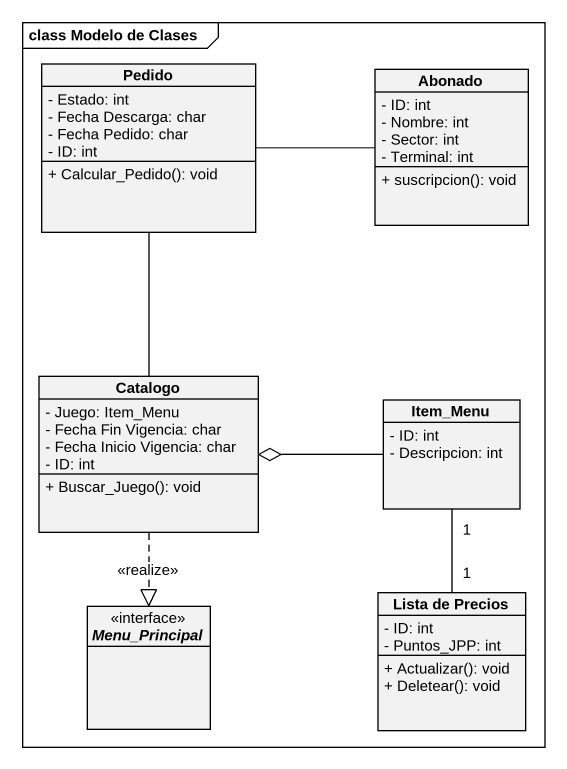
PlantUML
@startuml
mainframe class Modelo de Clases
hide circle
hide empty members
skinparam classAttributeIconSize 0
class Pedido {
  - Estado: int
  - Fecha Descarga: char
  - Fecha Pedido: char
  - ID: int
  + Calcular_Pedido(): void
}
class Abonado {
  - ID: int
  - Nombre: int
  - Sector: int
  - Terminal: int
  + suscripcion(): void
}
class Catalogo {
  - Juego: Item_Menu
  - Fecha Fin Vigencia: char
  - Fecha Inicio Vigencia: char
  - ID: int
  + Buscar_Juego(): void
}
class Item_Menu {
  - ID: int
  - Descripcion: int
}
interface Menu_Principal <<interface>>
class "Lista de Precios" as Lista_de_Precios {
  - ID: int
  - Puntos_JPP: int
  + Actualizar(): void
  + Deletear(): void
}
Pedido -right- Abonado
Pedido -- Catalogo
Catalogo ..|> Menu_Principal : <<realize>>
Item_Menu -left-o Catalogo
Item_Menu "1" -- "1" Lista_de_Precios
@enduml
